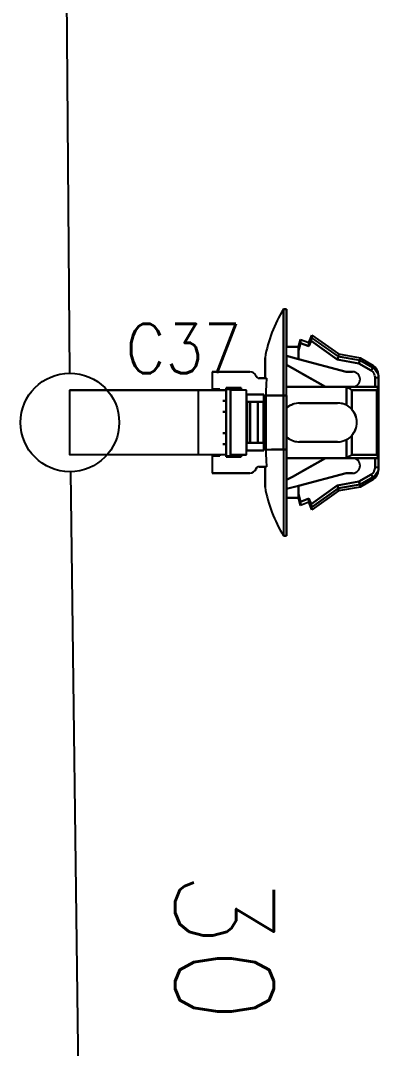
# Model space of a CAD drawing. Header units: inches. Extents: x 47316 to 59086, y 3141 to 11743.
# Drawn here: x 54319.3 to 54337.5, y 8440.7 to 8492.8 of the extents above; entities that cross this region are included whole.
import ezdxf

# ---------------------------------------------------------------- set-up
doc = ezdxf.new("R2010")
doc.units = ezdxf.units.IN
doc.header["$MEASUREMENT"] = 0
doc.styles.get("Standard").update_dxf_attribs({"font": ''})
doc.styles.get('Standard').set_extended_font_data('SimSun')
doc.linetypes.add('_VH_OTCON', pattern='A,0.0001,[7,VeSys.shx,S=0.1,R=0,X=0,Y=0],-0.4,[7,VeSys.shx,S=0.1,R=0,X=0,Y=0],-0.4,["X",Standard,S=1,R=0,X=-0.5,Y=-0.5],-0.0001,[7,VeSys.shx,S=0.1,R=0,X=0,Y=0],-0.4', length=1.2002)

msp = doc.modelspace()

# ---------------------------------------------------------------- linework, layer by layer
at = {"color": 0, "linetype": '_VH_OTCON', "lineweight": -2, "ltscale": 5}
for p, q in [((54321.465, 8519.792), (54321.828, 8474.918)), ((54321.88, 8469.918), (54322.481, 8422.123))]:
    msp.add_line(p, q, dxfattribs=at)
at = {"color": 7, "ltscale": 0.0075}
for p, q in [((54332.667, 8478.165), (54332.831, 8478.165)), ((54332.831, 8478.165), (54332.667, 8478.165)), ((54337.483, 8474.683), (54337.319, 8474.683)), ((54337.483, 8474.683), (54337.319, 8474.683)), ((54329.602, 8473.513), (54329.766, 8473.513)), ((54329.766, 8473.513), (54329.602, 8473.513)), ((54332.831, 8473.786), (54332.667, 8473.786)), ((54332.667, 8473.786), (54332.831, 8473.786)), ((54329.766, 8472.965), (54329.602, 8472.965)), ((54329.602, 8472.965), (54329.766, 8472.965)), ((54329.602, 8471.871), (54329.766, 8471.871)), ((54329.766, 8471.871), (54329.602, 8471.871)), ((54329.766, 8471.324), (54329.602, 8471.324)), ((54329.602, 8471.324), (54329.766, 8471.324)), ((54332.667, 8471.05), (54332.831, 8471.05)), ((54332.831, 8471.05), (54332.667, 8471.05)), ((54337.483, 8470.612), (54337.319, 8470.612)), ((54337.319, 8470.154), (54337.483, 8470.154)), ((54337.319, 8470.154), (54337.483, 8470.154)), ((54332.667, 8466.672), (54332.831, 8466.672)), ((54332.831, 8466.672), (54332.667, 8466.672))]:
    msp.add_line(p, q, dxfattribs=at)
at = {"color": 7, "ltscale": 0.2}
for p, q in [((54332.667, 8478.165), (54332.667, 8473.786)), ((54332.667, 8473.786), (54332.667, 8478.165)), ((54332.831, 8473.786), (54332.831, 8478.165)), ((54332.831, 8473.786), (54332.831, 8478.165)), ((54332.667, 8471.05), (54332.667, 8466.672)), ((54332.667, 8471.05), (54332.667, 8466.672)), ((54332.831, 8471.05), (54332.831, 8466.672)), ((54332.831, 8466.672), (54332.831, 8471.05))]:
    msp.add_line(p, q, dxfattribs=at)
at = {"color": 7, "ltscale": 0.087396}
for p, q in [((54332.831, 8478.165), (54332.831, 8476.251)), ((54332.831, 8478.165), (54332.831, 8476.251)), ((54332.831, 8466.672), (54332.831, 8468.585))]:
    msp.add_line(p, q, dxfattribs=at)
at = {"color": 7, "ltscale": 0.018174}
msp.add_line((54333.433, 8476.249), (54333.542, 8476.632), dxfattribs=at)
at = {"color": 7, "ltscale": 0.000925}
msp.add_line((54333.542, 8476.632), (54333.542, 8476.612), dxfattribs=at)
at = {"color": 7, "ltscale": 0.020195}
for p, q in [((54333.542, 8476.632), (54333.953, 8476.468)), ((54333.542, 8476.447), (54333.953, 8476.283)), ((54333.953, 8476.283), (54333.542, 8476.447)), ((54333.542, 8468.389), (54333.953, 8468.553)), ((54333.953, 8468.553), (54333.542, 8468.389)), ((54333.953, 8468.369), (54333.542, 8468.204))]:
    msp.add_line(p, q, dxfattribs=at)
at = {"color": 7, "ltscale": 0.000912}
for p, q in [((54333.542, 8476.612), (54333.542, 8476.632)), ((54333.953, 8468.369), (54333.953, 8468.389))]:
    msp.add_line(p, q, dxfattribs=at)
at = {"color": 7, "ltscale": 0.002823}
msp.add_line((54333.542, 8476.612), (54333.542, 8476.55), dxfattribs=at)
at = {"color": 7, "ltscale": 0.00282}
for p, q in [((54333.542, 8476.55), (54333.542, 8476.612)), ((54333.953, 8468.389), (54333.953, 8468.45))]:
    msp.add_line(p, q, dxfattribs=at)
at = {"color": 7, "ltscale": 0.004681}
for p, q in [((54333.542, 8476.55), (54333.542, 8476.447)), ((54333.542, 8476.447), (54333.542, 8476.55))]:
    msp.add_line(p, q, dxfattribs=at)
at = {"color": 7, "ltscale": 0.019025}
msp.add_line((54333.953, 8476.468), (54334.117, 8476.851), dxfattribs=at)
at = {"color": 7, "ltscale": 0.013619}
for p, q in [((54333.953, 8476.283), (54334.07, 8476.557)), ((54334.07, 8476.557), (54333.953, 8476.283)), ((54333.953, 8468.553), (54334.07, 8468.279)), ((54334.07, 8468.279), (54333.953, 8468.553))]:
    msp.add_line(p, q, dxfattribs=at)
at = {"color": 7, "ltscale": 0.074459}
for p, q in [((54334.07, 8476.557), (54335.397, 8475.61)), ((54335.397, 8475.61), (54334.07, 8476.557)), ((54334.07, 8468.279), (54335.397, 8469.226)), ((54335.397, 8469.226), (54334.07, 8468.279))]:
    msp.add_line(p, q, dxfattribs=at)
at = {"color": 7, "ltscale": 0.006177}
msp.add_line((54334.117, 8476.716), (54334.117, 8476.851), dxfattribs=at)
at = {"color": 7, "ltscale": 0.006165}
for p, q in [((54334.117, 8476.851), (54334.117, 8476.716)), ((54335.458, 8475.893), (54335.458, 8475.758)), ((54335.458, 8475.893), (54335.458, 8475.758))]:
    msp.add_line(p, q, dxfattribs=at)
at = {"color": 7, "ltscale": 0.075271}
for p, q in [((54334.117, 8476.851), (54335.458, 8475.893)), ((54335.458, 8475.758), (54334.117, 8476.716)), ((54334.117, 8468.12), (54335.458, 8469.078)), ((54335.458, 8469.078), (54334.117, 8468.12)), ((54335.458, 8468.943), (54334.117, 8467.985))]:
    msp.add_line(p, q, dxfattribs=at)
at = {"color": 7, "ltscale": 0.075264}
msp.add_line((54335.458, 8475.758), (54334.117, 8476.716), dxfattribs=at)
at = {"color": 7, "ltscale": 0.027499}
for p, q in [((54333.433, 8476.249), (54332.831, 8476.249)), ((54332.831, 8476.249), (54333.433, 8476.249)), ((54333.433, 8468.587), (54332.831, 8468.587)), ((54332.831, 8468.587), (54333.433, 8468.587))]:
    msp.add_line(p, q, dxfattribs=at)
at = {"color": 7, "ltscale": 0.018199}
for p, q in [((54333.433, 8476.064), (54333.542, 8476.447)), ((54333.542, 8476.447), (54333.433, 8476.064)), ((54333.433, 8468.772), (54333.542, 8468.389)), ((54333.542, 8468.389), (54333.433, 8468.772))]:
    msp.add_line(p, q, dxfattribs=at)
at = {"color": 7, "ltscale": 0.00033}
for p, q in [((54333.433, 8476.242), (54333.433, 8476.249)), ((54333.953, 8476.468), (54333.953, 8476.461)), ((54333.433, 8468.587), (54333.433, 8468.594))]:
    msp.add_line(p, q, dxfattribs=at)
at = {"color": 7, "ltscale": 0.008441}
for p, q in [((54333.433, 8476.249), (54333.433, 8476.064)), ((54333.433, 8476.064), (54333.433, 8476.249)), ((54333.953, 8476.468), (54333.953, 8476.283))]:
    msp.add_line(p, q, dxfattribs=at)
at = {"color": 7, "ltscale": 0.008432}
msp.add_line((54333.433, 8476.065), (54333.433, 8476.249), dxfattribs=at)
at = {"color": 7, "ltscale": 0.000342}
for p, q in [((54333.433, 8476.249), (54333.433, 8476.242)), ((54333.433, 8468.595), (54333.433, 8468.587))]:
    msp.add_line(p, q, dxfattribs=at)
at = {"color": 7, "ltscale": 0.000286}
for p, q in [((54333.435, 8476.248), (54333.433, 8476.242)), ((54333.433, 8476.242), (54333.435, 8476.248))]:
    msp.add_line(p, q, dxfattribs=at)
at = {"color": 7, "ltscale": 0.002209}
msp.add_line((54333.433, 8476.194), (54333.433, 8476.242), dxfattribs=at)
at = {"color": 7, "ltscale": 0.003674}
for p, q in [((54333.433, 8476.242), (54333.433, 8476.161)), ((54333.433, 8468.675), (54333.433, 8468.595))]:
    msp.add_line(p, q, dxfattribs=at)
at = {"color": 7, "ltscale": 0.00434}
msp.add_line((54333.433, 8476.161), (54333.433, 8476.066), dxfattribs=at)
at = {"color": 7, "ltscale": 0.019785}
for p, q in [((54333.433, 8475.631), (54333.433, 8476.064)), ((54333.433, 8476.064), (54333.433, 8475.631)), ((54333.433, 8469.205), (54333.433, 8468.772)), ((54333.433, 8468.772), (54333.433, 8469.205))]:
    msp.add_line(p, q, dxfattribs=at)
at = {"color": 7, "ltscale": 0.000327}
msp.add_line((54333.953, 8476.461), (54333.953, 8476.468), dxfattribs=at)
at = {"color": 7, "ltscale": 0.008429}
for p, q in [((54333.953, 8476.283), (54333.953, 8476.468)), ((54333.542, 8468.389), (54333.542, 8468.204))]:
    msp.add_line(p, q, dxfattribs=at)
at = {"color": 7, "ltscale": 0.001593}
msp.add_line((54333.953, 8476.426), (54333.953, 8476.461), dxfattribs=at)
at = {"color": 7, "ltscale": 0.003809}
msp.add_line((54333.953, 8476.461), (54333.953, 8476.377), dxfattribs=at)
at = {"color": 7, "ltscale": 0.004291}
msp.add_line((54333.953, 8476.377), (54333.953, 8476.283), dxfattribs=at)
at = {"color": 7, "ltscale": 0.047501}
for p, q in [((54331.736, 8474.662), (54331.736, 8475.702)), ((54331.736, 8475.702), (54331.736, 8474.662)), ((54331.736, 8469.134), (54331.736, 8470.174)), ((54331.736, 8470.174), (54331.736, 8469.134))]:
    msp.add_line(p, q, dxfattribs=at)
at = {"color": 7, "ltscale": 0.020602}
for p, q in [((54332.831, 8475.791), (54332.831, 8475.34)), ((54332.831, 8475.791), (54332.831, 8475.34)), ((54332.831, 8469.045), (54332.831, 8469.496))]:
    msp.add_line(p, q, dxfattribs=at)
at = {"color": 7, "ltscale": 0.028456}
for p, q in [((54333.433, 8475.631), (54332.831, 8475.791)), ((54332.831, 8475.791), (54333.433, 8475.631)), ((54333.433, 8469.205), (54332.831, 8469.045)), ((54332.831, 8469.045), (54333.433, 8469.205))]:
    msp.add_line(p, q, dxfattribs=at)
at = {"color": 7, "ltscale": 0.11383}
for p, q in [((54335.841, 8474.99), (54333.433, 8475.631)), ((54333.433, 8475.631), (54335.841, 8474.99)), ((54335.841, 8469.846), (54333.433, 8469.205)), ((54333.433, 8469.205), (54335.841, 8469.846))]:
    msp.add_line(p, q, dxfattribs=at)
at = {"color": 7, "ltscale": 0.004321}
for p, q in [((54335.397, 8475.61), (54335.433, 8475.697)), ((54335.433, 8475.697), (54335.397, 8475.61)), ((54335.433, 8469.139), (54335.397, 8469.226)), ((54335.397, 8469.226), (54335.433, 8469.139))]:
    msp.add_line(p, q, dxfattribs=at)
at = {"color": 7, "ltscale": 0.051095}
for p, q in [((54335.397, 8475.61), (54336.498, 8475.417)), ((54336.498, 8475.417), (54335.397, 8475.61)), ((54335.397, 8469.226), (54336.498, 8469.419)), ((54336.498, 8469.419), (54335.397, 8469.226))]:
    msp.add_line(p, q, dxfattribs=at)
at = {"color": 7, "ltscale": 0.000205}
for p, q in [((54335.433, 8475.697), (54335.435, 8475.701)), ((54335.435, 8475.701), (54335.433, 8475.697)), ((54335.435, 8469.135), (54335.433, 8469.139)), ((54335.433, 8469.139), (54335.435, 8469.135))]:
    msp.add_line(p, q, dxfattribs=at)
at = {"color": 7, "ltscale": 0.002621}
for p, q in [((54335.435, 8475.701), (54335.457, 8475.754)), ((54335.457, 8475.754), (54335.435, 8475.701)), ((54335.457, 8469.082), (54335.435, 8469.135)), ((54335.435, 8469.135), (54335.457, 8469.082))]:
    msp.add_line(p, q, dxfattribs=at)
at = {"color": 7, "ltscale": 0.050773}
for p, q in [((54336.552, 8475.563), (54335.457, 8475.754)), ((54335.457, 8469.082), (54336.552, 8469.274)), ((54336.552, 8469.274), (54335.457, 8469.082))]:
    msp.add_line(p, q, dxfattribs=at)
at = {"color": 7, "ltscale": 0.05076}
for p, q in [((54335.458, 8475.893), (54336.552, 8475.702)), ((54336.552, 8469.135), (54335.458, 8468.943))]:
    msp.add_line(p, q, dxfattribs=at)
at = {"color": 7, "ltscale": 0.050769}
msp.add_line((54336.552, 8475.563), (54335.458, 8475.758), dxfattribs=at)
at = {"color": 7, "ltscale": 0.004276}
for p, q in [((54336.531, 8475.505), (54336.498, 8475.417)), ((54336.498, 8475.417), (54336.53, 8475.505)), ((54336.53, 8469.331), (54336.498, 8469.419)), ((54336.498, 8469.419), (54336.531, 8469.332))]:
    msp.add_line(p, q, dxfattribs=at)
at = {"color": 7, "ltscale": 0.002806}
for p, q in [((54336.53, 8475.505), (54336.552, 8475.563)), ((54336.552, 8469.274), (54336.53, 8469.331))]:
    msp.add_line(p, q, dxfattribs=at)
at = {"color": 7, "ltscale": 0.00266}
for p, q in [((54336.552, 8475.563), (54336.532, 8475.508)), ((54336.532, 8469.329), (54336.552, 8469.274))]:
    msp.add_line(p, q, dxfattribs=at)
at = {"color": 7, "ltscale": 0.006219}
msp.add_line((54336.552, 8475.565), (54336.552, 8475.702), dxfattribs=at)
at = {"color": 7, "ltscale": 0.006223}
for p, q in [((54336.552, 8475.702), (54336.552, 8475.565)), ((54336.552, 8469.135), (54336.552, 8469.271)), ((54336.552, 8469.135), (54336.552, 8469.271))]:
    msp.add_line(p, q, dxfattribs=at)
at = {"color": 7, "ltscale": 0.034946}
for p, q in [((54336.552, 8475.702), (54337.212, 8475.314)), ((54337.212, 8469.523), (54336.552, 8469.135))]:
    msp.add_line(p, q, dxfattribs=at)
at = {"color": 7, "ltscale": 0.000128}
for p, q in [((54336.552, 8475.565), (54336.552, 8475.563)), ((54336.552, 8475.563), (54336.552, 8475.565)), ((54336.552, 8469.274), (54336.552, 8469.271))]:
    msp.add_line(p, q, dxfattribs=at)
at = {"color": 7, "ltscale": 0.034208}
for p, q in [((54337.198, 8475.186), (54336.552, 8475.565)), ((54337.198, 8469.651), (54336.552, 8469.271))]:
    msp.add_line(p, q, dxfattribs=at)
at = {"color": 7, "ltscale": 0.034163}
for p, q in [((54337.198, 8475.186), (54336.552, 8475.563)), ((54336.552, 8469.274), (54337.198, 8469.651))]:
    msp.add_line(p, q, dxfattribs=at)
at = {"color": 7, "ltscale": 0.039999}
for p, q in [((54329.055, 8474.99), (54329.055, 8474.115)), ((54329.055, 8474.99), (54329.055, 8474.115)), ((54329.055, 8470.722), (54329.055, 8469.846)), ((54329.055, 8470.722), (54329.055, 8469.846))]:
    msp.add_line(p, q, dxfattribs=at)
at = {"color": 7, "ltscale": 0.022501}
for p, q in [((54329.055, 8474.99), (54329.547, 8474.99)), ((54329.547, 8474.99), (54329.055, 8474.99)), ((54329.055, 8469.846), (54329.547, 8469.846)), ((54329.055, 8469.846), (54329.547, 8469.846))]:
    msp.add_line(p, q, dxfattribs=at)
at = {"color": 7, "ltscale": 0.064999}
for p, q in [((54329.547, 8474.99), (54330.97, 8474.99)), ((54330.97, 8474.99), (54329.547, 8474.99)), ((54329.547, 8469.846), (54330.97, 8469.846)), ((54329.547, 8469.846), (54330.97, 8469.846))]:
    msp.add_line(p, q, dxfattribs=at)
at = {"color": 7, "ltscale": 0.015215}
msp.add_line((54332.83, 8475.337), (54333.121, 8475.174), dxfattribs=at)
at = {"color": 7, "ltscale": 0.015242}
for p, q in [((54333.121, 8475.173), (54332.831, 8475.337)), ((54332.831, 8469.499), (54333.121, 8469.663))]:
    msp.add_line(p, q, dxfattribs=at)
at = {"color": 7, "ltscale": 0.02701}
msp.add_line((54333.121, 8475.174), (54333.635, 8474.883), dxfattribs=at)
at = {"color": 7, "ltscale": 0.026985}
for p, q in [((54333.635, 8474.883), (54333.121, 8475.173)), ((54333.121, 8469.663), (54333.635, 8469.954))]:
    msp.add_line(p, q, dxfattribs=at)
at = {"color": 7, "ltscale": 0.014999}
for p, q in [((54336.169, 8474.99), (54335.841, 8474.99)), ((54336.169, 8474.99), (54335.841, 8474.99)), ((54335.841, 8474.99), (54336.169, 8474.99)), ((54336.169, 8469.846), (54335.841, 8469.846)), ((54335.841, 8469.846), (54336.169, 8469.846))]:
    msp.add_line(p, q, dxfattribs=at)
at = {"color": 7, "ltscale": 0.0329}
for p, q in [((54336.498, 8475.417), (54337.119, 8475.052)), ((54337.119, 8475.052), (54336.498, 8475.417)), ((54336.498, 8469.419), (54337.119, 8469.784)), ((54337.119, 8469.784), (54336.498, 8469.419))]:
    msp.add_line(p, q, dxfattribs=at)
at = {"color": 7, "ltscale": 0.007092}
for p, q in [((54337.198, 8475.186), (54337.119, 8475.052)), ((54337.119, 8475.052), (54337.198, 8475.186)), ((54337.119, 8469.784), (54337.198, 8469.651)), ((54337.198, 8469.651), (54337.119, 8469.784))]:
    msp.add_line(p, q, dxfattribs=at)
at = {"color": 7, "ltscale": 0.00587}
msp.add_line((54337.213, 8475.313), (54337.198, 8475.186), dxfattribs=at)
at = {"color": 7, "ltscale": 0.005865}
for p, q in [((54337.198, 8475.186), (54337.213, 8475.313)), ((54337.213, 8469.523), (54337.198, 8469.651))]:
    msp.add_line(p, q, dxfattribs=at)
at = {"color": 7, "ltscale": 0.017476}
for p, q in [((54331.435, 8474.662), (54331.817, 8474.662)), ((54331.435, 8470.174), (54331.817, 8470.174))]:
    msp.add_line(p, q, dxfattribs=at)
at = {"color": 7, "ltscale": 0.017471}
for p, q in [((54331.817, 8474.662), (54331.435, 8474.662)), ((54331.817, 8470.174), (54331.435, 8470.174))]:
    msp.add_line(p, q, dxfattribs=at)
at = {"color": 7, "ltscale": 0.00369}
for p, q in [((54331.736, 8474.662), (54331.817, 8474.662)), ((54331.817, 8470.174), (54331.736, 8470.174))]:
    msp.add_line(p, q, dxfattribs=at)
at = {"color": 7, "ltscale": 0.064963}
msp.add_line((54333.563, 8474.924), (54334.801, 8474.224), dxfattribs=at)
at = {"color": 7, "ltscale": 0.061156}
for p, q in [((54334.801, 8474.224), (54333.635, 8474.883)), ((54333.635, 8469.954), (54334.801, 8470.612))]:
    msp.add_line(p, q, dxfattribs=at)
at = {"color": 7, "ltscale": 0.061161}
msp.add_line((54333.635, 8474.883), (54334.801, 8474.224), dxfattribs=at)
at = {"color": 7, "ltscale": 0.020941}
for p, q in [((54337.319, 8474.683), (54337.319, 8474.224)), ((54337.319, 8474.224), (54337.319, 8474.683)), ((54337.483, 8474.683), (54337.483, 8474.224)), ((54337.483, 8474.224), (54337.483, 8474.683)), ((54337.319, 8470.154), (54337.319, 8470.612)), ((54337.319, 8470.612), (54337.319, 8470.154)), ((54337.483, 8470.612), (54337.483, 8470.154)), ((54337.483, 8470.154), (54337.483, 8470.612))]:
    msp.add_line(p, q, dxfattribs=at)
at = {"color": 7, "ltscale": 0.007248}
msp.add_line((54337.483, 8474.683), (54337.483, 8474.841), dxfattribs=at)
at = {"color": 7, "ltscale": 0.001605}
msp.add_line((54337.483, 8474.798), (54337.483, 8474.833), dxfattribs=at)
at = {"color": 7, "ltscale": 0.006183}
msp.add_line((54337.483, 8474.818), (54337.483, 8474.683), dxfattribs=at)
at = {"color": 7, "ltscale": 0.004422}
msp.add_line((54337.483, 8474.683), (54337.483, 8474.78), dxfattribs=at)
at = {"color": 7, "ltscale": 0.012915}
msp.add_line((54337.483, 8474.78), (54337.483, 8474.497), dxfattribs=at)
at = {"color": 7, "ltscale": 0.012512}
for p, q in [((54337.483, 8474.497), (54337.483, 8474.223)), ((54337.483, 8470.613), (54337.483, 8470.339))]:
    msp.add_line(p, q, dxfattribs=at)
at = {"color": 0, "ltscale": 0.378893}
msp.add_line((54328.348, 8474.06), (54321.848, 8474.06), dxfattribs=at)
at = {"color": 0, "ltscale": 0.37888}
msp.add_line((54328.348, 8474.06), (54321.848, 8474.06), dxfattribs=at)
at = {"color": 7, "ltscale": 0.0644}
for p, q in [((54328.348, 8474.06), (54329.758, 8474.06)), ((54329.758, 8474.06), (54328.348, 8474.06)), ((54329.758, 8470.776), (54328.348, 8470.776)), ((54329.758, 8470.776), (54328.348, 8470.776))]:
    msp.add_line(p, q, dxfattribs=at)
at = {"color": 7, "ltscale": 0.0175}
for p, q in [((54329.055, 8474.115), (54329.438, 8474.115)), ((54329.438, 8474.115), (54329.055, 8474.115)), ((54329.055, 8470.722), (54329.438, 8470.722)), ((54329.055, 8470.722), (54329.438, 8470.722)), ((54329.438, 8470.722), (54329.055, 8470.722))]:
    msp.add_line(p, q, dxfattribs=at)
at = {"color": 7, "ltscale": 0.002499}
for p, q in [((54329.055, 8474.115), (54329.055, 8474.06)), ((54329.438, 8474.06), (54329.438, 8474.115)), ((54329.438, 8474.115), (54329.438, 8474.06)), ((54329.766, 8474.169), (54329.766, 8474.115)), ((54329.766, 8474.115), (54329.766, 8474.169)), ((54329.766, 8474.115), (54329.766, 8474.169)), ((54330.478, 8474.06), (54330.478, 8474.115)), ((54330.478, 8474.115), (54330.478, 8474.06)), ((54330.478, 8474.06), (54330.478, 8474.115)), ((54329.055, 8470.776), (54329.055, 8470.722)), ((54329.438, 8470.722), (54329.438, 8470.776)), ((54329.438, 8470.776), (54329.438, 8470.722)), ((54330.478, 8470.722), (54330.478, 8470.776)), ((54330.478, 8470.776), (54330.478, 8470.722)), ((54330.478, 8470.722), (54330.478, 8470.776)), ((54329.766, 8470.667), (54329.766, 8470.722)), ((54329.766, 8470.667), (54329.766, 8470.722))]:
    msp.add_line(p, q, dxfattribs=at)
at = {"color": 7, "ltscale": 2.6e-05}
for p, q in [((54329.055, 8474.115), (54329.055, 8474.115)), ((54329.055, 8470.722), (54329.055, 8470.722))]:
    msp.add_line(p, q, dxfattribs=at)
at = {"color": 7, "ltscale": 0.035001}
for p, q in [((54330.532, 8474.169), (54329.766, 8474.169)), ((54330.532, 8474.169), (54329.766, 8474.169)), ((54329.766, 8474.169), (54330.532, 8474.169)), ((54332.831, 8471.05), (54332.065, 8471.05)), ((54332.831, 8471.05), (54332.065, 8471.05)), ((54329.766, 8470.667), (54330.532, 8470.667)), ((54330.532, 8470.667), (54329.766, 8470.667))]:
    msp.add_line(p, q, dxfattribs=at)
at = {"color": 7, "ltscale": 0.032501}
for p, q in [((54329.766, 8474.115), (54330.478, 8474.115)), ((54330.478, 8474.115), (54329.766, 8474.115)), ((54329.766, 8470.722), (54330.478, 8470.722)), ((54329.766, 8470.722), (54330.478, 8470.722))]:
    msp.add_line(p, q, dxfattribs=at)
at = {"color": 7, "ltscale": 0.154999}
for p, q in [((54329.766, 8470.722), (54329.766, 8474.115)), ((54329.766, 8474.115), (54329.766, 8470.722))]:
    msp.add_line(p, q, dxfattribs=at)
at = {"color": 7, "ltscale": 0.0375}
for p, q in [((54330.806, 8474.06), (54329.985, 8474.06)), ((54330.806, 8474.06), (54329.985, 8474.06)), ((54329.985, 8470.776), (54330.806, 8470.776)), ((54330.806, 8470.776), (54329.985, 8470.776))]:
    msp.add_line(p, q, dxfattribs=at)
at = {"color": 7, "ltscale": 0.15}
for p, q in [((54329.985, 8474.06), (54329.985, 8470.776)), ((54329.985, 8470.776), (54329.985, 8474.06)), ((54330.806, 8470.776), (54330.806, 8474.06)), ((54330.806, 8470.776), (54330.806, 8474.06)), ((54337.4, 8474.06), (54337.4, 8470.776)), ((54337.4, 8470.776), (54337.4, 8474.06))]:
    msp.add_line(p, q, dxfattribs=at)
at = {"color": 7, "ltscale": 0.004999}
for p, q in [((54330.532, 8474.06), (54330.532, 8474.169)), ((54330.532, 8474.169), (54330.532, 8474.06)), ((54330.532, 8470.667), (54330.532, 8470.776)), ((54330.532, 8470.776), (54330.532, 8470.667))]:
    msp.add_line(p, q, dxfattribs=at)
at = {"color": 7, "ltscale": 0.089999}
for p, q in [((54334.801, 8474.224), (54332.831, 8474.224)), ((54332.831, 8474.224), (54334.801, 8474.224)), ((54332.831, 8470.612), (54334.801, 8470.612)), ((54334.801, 8470.612), (54332.831, 8470.612))]:
    msp.add_line(p, q, dxfattribs=at)
at = {"color": 7, "ltscale": 0.039936}
for p, q in [((54335.675, 8474.224), (54334.801, 8474.224)), ((54334.801, 8474.224), (54335.675, 8474.224)), ((54334.801, 8470.612), (54335.675, 8470.612)), ((54335.675, 8470.612), (54334.801, 8470.612))]:
    msp.add_line(p, q, dxfattribs=at)
at = {"color": 7, "ltscale": 0.082565}
for p, q in [((54335.675, 8474.224), (54337.483, 8474.224)), ((54337.483, 8474.224), (54335.675, 8474.224)), ((54337.483, 8470.612), (54335.675, 8470.612)), ((54335.675, 8470.612), (54337.483, 8470.612))]:
    msp.add_line(p, q, dxfattribs=at)
at = {"color": 7, "ltscale": 0.041339}
for p, q in [((54335.859, 8473.291), (54335.859, 8474.196)), ((54335.859, 8474.196), (54335.859, 8473.291)), ((54335.859, 8470.64), (54335.859, 8471.545)), ((54335.859, 8471.545), (54335.859, 8470.64))]:
    msp.add_line(p, q, dxfattribs=at)
at = {"color": 7, "ltscale": 0.002635}
for p, q in [((54335.859, 8474.196), (54335.913, 8474.176)), ((54335.913, 8470.66), (54335.859, 8470.64))]:
    msp.add_line(p, q, dxfattribs=at)
at = {"color": 7, "ltscale": 0.002634}
for p, q in [((54335.913, 8474.176), (54335.859, 8474.196)), ((54335.859, 8470.64), (54335.913, 8470.66))]:
    msp.add_line(p, q, dxfattribs=at)
at = {"color": 7, "ltscale": 0.057954}
for p, q in [((54337.4, 8474.06), (54336.132, 8474.06)), ((54336.132, 8474.06), (54337.4, 8474.06)), ((54336.132, 8470.776), (54337.4, 8470.776)), ((54337.4, 8470.776), (54336.132, 8470.776))]:
    msp.add_line(p, q, dxfattribs=at)
at = {"color": 7, "ltscale": 0.044711}
for p, q in [((54336.132, 8474.06), (54336.132, 8473.081)), ((54336.132, 8473.081), (54336.132, 8474.06)), ((54336.132, 8471.755), (54336.132, 8470.776)), ((54336.132, 8470.776), (54336.132, 8471.755))]:
    msp.add_line(p, q, dxfattribs=at)
at = {"color": 7, "ltscale": 0.000399}
msp.add_line((54337.482, 8474.196), (54337.483, 8474.205), dxfattribs=at)
at = {"color": 7, "ltscale": 0.000995}
for p, q in [((54337.483, 8474.224), (54337.483, 8474.202)), ((54337.483, 8474.202), (54337.483, 8474.224)), ((54337.483, 8470.634), (54337.483, 8470.612)), ((54337.483, 8470.612), (54337.483, 8470.634))]:
    msp.add_line(p, q, dxfattribs=at)
at = {"color": 7, "ltscale": 0.163214}
msp.add_line((54337.483, 8474.205), (54337.483, 8470.632), dxfattribs=at)
at = {"color": 7, "ltscale": 0.163013}
msp.add_line((54337.483, 8470.634), (54337.483, 8474.202), dxfattribs=at)
at = {"color": 7, "ltscale": 0.000368}
msp.add_line((54329.758, 8473.513), (54329.766, 8473.513), dxfattribs=at)
at = {"color": 7, "ltscale": 0.025}
for p, q in [((54329.758, 8473.513), (54329.758, 8472.965)), ((54329.758, 8473.513), (54329.758, 8472.965)), ((54329.758, 8471.871), (54329.758, 8471.324)), ((54329.758, 8471.871), (54329.758, 8471.324)), ((54329.766, 8471.871), (54329.766, 8471.324)), ((54329.602, 8469.846), (54329.055, 8469.846))]:
    msp.add_line(p, q, dxfattribs=at)
at = {"color": 7, "ltscale": 0.023056}
msp.add_line((54329.766, 8473.47), (54329.766, 8472.965), dxfattribs=at)
at = {"color": 7, "ltscale": 0.040002}
for p, q in [((54331.682, 8473.841), (54330.806, 8473.841)), ((54331.682, 8473.841), (54330.806, 8473.841)), ((54330.806, 8473.841), (54331.682, 8473.841)), ((54330.806, 8470.995), (54331.682, 8470.995)), ((54331.682, 8470.995), (54330.806, 8470.995))]:
    msp.add_line(p, q, dxfattribs=at)
at = {"color": 7, "ltscale": 0.017502}
for p, q in [((54330.806, 8473.841), (54330.806, 8473.458)), ((54330.806, 8471.378), (54330.806, 8470.995))]:
    msp.add_line(p, q, dxfattribs=at)
at = {"color": 7, "ltscale": 0.00087}
for p, q in [((54330.825, 8473.458), (54330.806, 8473.458)), ((54330.806, 8473.458), (54330.825, 8473.458)), ((54330.825, 8471.378), (54330.806, 8471.378)), ((54330.806, 8471.378), (54330.825, 8471.378))]:
    msp.add_line(p, q, dxfattribs=at)
at = {"color": 7, "ltscale": 0.095001}
for p, q in [((54330.825, 8471.378), (54330.825, 8473.458)), ((54330.825, 8473.458), (54330.825, 8471.378)), ((54330.988, 8471.378), (54330.988, 8473.458)), ((54330.988, 8473.458), (54330.988, 8471.378)), ((54331.378, 8473.458), (54331.378, 8471.378)), ((54331.378, 8471.378), (54331.378, 8473.458)), ((54331.65, 8473.458), (54331.65, 8471.378))]:
    msp.add_line(p, q, dxfattribs=at)
at = {"color": 7, "ltscale": 0.007443}
for p, q in [((54330.988, 8473.458), (54330.825, 8473.458)), ((54330.825, 8473.458), (54330.988, 8473.458)), ((54330.988, 8471.378), (54330.825, 8471.378)), ((54330.825, 8471.378), (54330.988, 8471.378))]:
    msp.add_line(p, q, dxfattribs=at)
at = {"color": 7, "ltscale": 0.017839}
for p, q in [((54331.378, 8473.458), (54330.988, 8473.458)), ((54330.988, 8473.458), (54331.378, 8473.458)), ((54331.378, 8471.378), (54330.988, 8471.378)), ((54330.988, 8471.378), (54331.378, 8471.378))]:
    msp.add_line(p, q, dxfattribs=at)
at = {"color": 7, "ltscale": 0.012407}
for p, q in [((54331.65, 8473.458), (54331.378, 8473.458)), ((54331.65, 8471.378), (54331.378, 8471.378))]:
    msp.add_line(p, q, dxfattribs=at)
at = {"color": 7, "ltscale": 0.013841}
for p, q in [((54331.378, 8473.458), (54331.681, 8473.458)), ((54331.681, 8471.378), (54331.378, 8471.378))]:
    msp.add_line(p, q, dxfattribs=at)
at = {"color": 7, "ltscale": 0.001447}
msp.add_line((54331.65, 8473.458), (54331.682, 8473.458), dxfattribs=at)
at = {"color": 7, "ltscale": 0.129999}
for p, q in [((54331.682, 8470.995), (54331.682, 8473.841)), ((54331.682, 8473.841), (54331.682, 8470.995))]:
    msp.add_line(p, q, dxfattribs=at)
at = {"color": 7, "ltscale": 0.040569}
for p, q in [((54332.667, 8473.786), (54331.779, 8473.786)), ((54331.779, 8471.05), (54332.667, 8471.05))]:
    msp.add_line(p, q, dxfattribs=at)
at = {"color": 7, "ltscale": 0.125}
for p, q in [((54331.779, 8473.786), (54331.779, 8471.05)), ((54331.779, 8471.05), (54331.779, 8473.786)), ((54332.667, 8473.786), (54332.667, 8471.05)), ((54332.667, 8471.05), (54332.667, 8473.786)), ((54332.831, 8473.786), (54332.831, 8471.05)), ((54332.831, 8471.05), (54332.831, 8473.786))]:
    msp.add_line(p, q, dxfattribs=at)
at = {"color": 7, "ltscale": 0.040567}
for p, q in [((54331.779, 8473.786), (54332.667, 8473.786)), ((54331.779, 8471.05), (54332.667, 8471.05))]:
    msp.add_line(p, q, dxfattribs=at)
at = {"color": 7, "ltscale": 0.02751}
msp.add_line((54332.667, 8473.786), (54332.065, 8473.786), dxfattribs=at)
msp.add_line((54332.667, 8473.786), (54332.065, 8473.786), dxfattribs=at)
at = {"color": 7, "ltscale": 0.0875}
for p, q in [((54333.488, 8473.403), (54335.403, 8473.403)), ((54335.403, 8473.403), (54333.488, 8473.403)), ((54335.403, 8473.403), (54333.488, 8473.403)), ((54335.403, 8471.433), (54333.488, 8471.433)), ((54333.488, 8471.433), (54335.403, 8471.433)), ((54332.831, 8468.587), (54332.831, 8466.672))]:
    msp.add_line(p, q, dxfattribs=at)
at = {"color": 7, "ltscale": 0.000598}
msp.add_line((54336.132, 8473.081), (54336.123, 8473.091), dxfattribs=at)
at = {"color": 7, "ltscale": 0.000322}
msp.add_line((54329.766, 8471.871), (54329.759, 8471.871), dxfattribs=at)
at = {"color": 7, "ltscale": 0.023952}
msp.add_line((54331.33, 8471.378), (54330.806, 8471.378), dxfattribs=at)
at = {"color": 7, "ltscale": 0.014789}
msp.add_line((54331.358, 8471.378), (54331.682, 8471.378), dxfattribs=at)
at = {"color": 7, "ltscale": 0.001863}
msp.add_line((54336.105, 8471.726), (54336.133, 8471.756), dxfattribs=at)
at = {"color": 7, "ltscale": 0.000505}
msp.add_line((54336.132, 8471.755), (54336.124, 8471.747), dxfattribs=at)
at = {"color": 7, "ltscale": 0.108633}
msp.add_line((54329.055, 8470.776), (54326.676, 8470.776), dxfattribs=at)
at = {"color": 7, "ltscale": 0.098454}
msp.add_line((54329.055, 8470.776), (54326.899, 8470.776), dxfattribs=at)
at = {"color": 7, "ltscale": 0.057913}
msp.add_line((54329.055, 8470.776), (54327.787, 8470.776), dxfattribs=at)
at = {"color": 7, "ltscale": 0.002502}
msp.add_line((54330.532, 8470.776), (54330.478, 8470.776), dxfattribs=at)
at = {"color": 7, "ltscale": 0.021939}
msp.add_line((54329.766, 8470.722), (54330.246, 8470.722), dxfattribs=at)
at = {"color": 7, "ltscale": 0.000629}
msp.add_line((54329.766, 8470.681), (54329.766, 8470.667), dxfattribs=at)
at = {"color": 7, "ltscale": 0.010562}
msp.add_line((54330.478, 8470.722), (54330.246, 8470.722), dxfattribs=at)
at = {"color": 7, "ltscale": 0.065039}
msp.add_line((54334.801, 8470.612), (54333.561, 8469.912), dxfattribs=at)
at = {"color": 7, "ltscale": 0.06116}
msp.add_line((54334.801, 8470.612), (54333.635, 8469.954), dxfattribs=at)
at = {"color": 7, "ltscale": 0.040697}
msp.add_line((54334.597, 8470.612), (54333.707, 8470.612), dxfattribs=at)
at = {"color": 7, "ltscale": 0.040701}
msp.add_line((54333.707, 8470.612), (54334.598, 8470.612), dxfattribs=at)
at = {"color": 7, "ltscale": 0.048712}
msp.add_line((54335.868, 8470.612), (54334.801, 8470.612), dxfattribs=at)
at = {"color": 7, "ltscale": 0.008279}
msp.add_line((54336.049, 8470.612), (54335.868, 8470.612), dxfattribs=at)
at = {"color": 7, "ltscale": 0.005516}
msp.add_line((54336.17, 8470.612), (54336.049, 8470.612), dxfattribs=at)
at = {"color": 7, "ltscale": 0.052501}
msp.add_line((54337.319, 8470.612), (54336.169, 8470.612), dxfattribs=at)
at = {"color": 7, "ltscale": 0.015717}
msp.add_line((54337.483, 8469.995), (54337.483, 8470.339), dxfattribs=at)
at = {"color": 7, "ltscale": 0.015729}
msp.add_line((54337.483, 8470.339), (54337.483, 8469.995), dxfattribs=at)
at = {"color": 7, "ltscale": 0.0625}
msp.add_line((54330.97, 8469.846), (54329.602, 8469.846), dxfattribs=at)
at = {"color": 7, "ltscale": 0.013786}
msp.add_line((54331.736, 8470.174), (54331.435, 8470.174), dxfattribs=at)
at = {"color": 7, "ltscale": 0.02697}
msp.add_line((54333.635, 8469.954), (54333.121, 8469.663), dxfattribs=at)
at = {"color": 7, "ltscale": 0.015289}
msp.add_line((54333.121, 8469.663), (54332.83, 8469.499), dxfattribs=at)
at = {"color": 7, "ltscale": 0.020749}
msp.add_line((54332.831, 8469.499), (54332.831, 8469.045), dxfattribs=at)
at = {"color": 7, "ltscale": 0.005864}
msp.add_line((54337.213, 8469.523), (54337.198, 8469.651), dxfattribs=at)
at = {"color": 7, "ltscale": 0.006299}
msp.add_line((54333.433, 8468.772), (54333.433, 8468.634), dxfattribs=at)
at = {"color": 7, "ltscale": 0.006305}
msp.add_line((54333.433, 8468.634), (54333.433, 8468.772), dxfattribs=at)
at = {"color": 7, "ltscale": 0.00329}
msp.add_line((54333.433, 8468.747), (54333.433, 8468.675), dxfattribs=at)
at = {"color": 7, "ltscale": 0.006641}
msp.add_line((54333.433, 8468.587), (54333.433, 8468.733), dxfattribs=at)
at = {"color": 7, "ltscale": 0.006168}
for p, q in [((54335.458, 8469.078), (54335.458, 8468.943)), ((54335.458, 8468.943), (54335.458, 8469.078))]:
    msp.add_line(p, q, dxfattribs=at)
at = {"color": 7, "ltscale": 0.001825}
msp.add_line((54333.433, 8468.594), (54333.433, 8468.634), dxfattribs=at)
at = {"color": 7, "ltscale": 0.002142}
msp.add_line((54333.433, 8468.634), (54333.433, 8468.587), dxfattribs=at)
at = {"color": 7, "ltscale": 0.002136}
msp.add_line((54333.433, 8468.587), (54333.433, 8468.634), dxfattribs=at)
at = {"color": 7, "ltscale": 0.018183}
msp.add_line((54333.542, 8468.204), (54333.433, 8468.587), dxfattribs=at)
at = {"color": 7, "ltscale": 0.008438}
msp.add_line((54333.542, 8468.204), (54333.542, 8468.389), dxfattribs=at)
at = {"color": 7, "ltscale": 0.002185}
msp.add_line((54333.542, 8468.295), (54333.542, 8468.247), dxfattribs=at)
at = {"color": 7, "ltscale": 0.004715}
msp.add_line((54333.953, 8468.553), (54333.953, 8468.45), dxfattribs=at)
at = {"color": 7, "ltscale": 0.004687}
msp.add_line((54333.953, 8468.45), (54333.953, 8468.553), dxfattribs=at)
at = {"color": 7, "ltscale": 0.002832}
msp.add_line((54333.953, 8468.45), (54333.953, 8468.388), dxfattribs=at)
at = {"color": 7, "ltscale": 0.002869}
msp.add_line((54333.953, 8468.439), (54333.953, 8468.376), dxfattribs=at)
at = {"color": 7, "ltscale": 0.002856}
msp.add_line((54333.953, 8468.375), (54333.953, 8468.438), dxfattribs=at)
at = {"color": 7, "ltscale": 0.0009}
msp.add_line((54333.953, 8468.388), (54333.953, 8468.368), dxfattribs=at)
at = {"color": 7, "ltscale": 0.019}
msp.add_line((54334.117, 8467.986), (54333.953, 8468.368), dxfattribs=at)
at = {"color": 7, "ltscale": 0.005249}
msp.add_line((54334.117, 8468.007), (54334.117, 8468.121), dxfattribs=at)
at = {"color": 7, "ltscale": 0.005222}
msp.add_line((54334.117, 8468.006), (54334.117, 8468.12), dxfattribs=at)
at = {"color": 7, "ltscale": 0.000916}
msp.add_line((54334.117, 8467.987), (54334.117, 8468.007), dxfattribs=at)
at = {"color": 7, "ltscale": 0.000903}
msp.add_line((54334.117, 8467.986), (54334.117, 8468.006), dxfattribs=at)
at = {"color": 7, "ltscale": 4.9e-05}
msp.add_line((54334.117, 8467.985), (54334.117, 8467.987), dxfattribs=at)
at = {"color": 7, "ltscale": 4.3e-05}
msp.add_line((54334.117, 8467.985), (54334.117, 8467.986), dxfattribs=at)
at = {"color": 7}
for points in [[(54337.198, 8475.186), (54337.317, 8475.093), (54337.406, 8474.972), (54337.463, 8474.832), (54337.483, 8474.683)], [(54337.198, 8475.186), (54337.297, 8475.113), (54337.378, 8475.02), (54337.447, 8474.886), (54337.483, 8474.683)], [(54336.132, 8473.081), (54336.271, 8472.885), (54336.322, 8472.774)], [(54336.322, 8472.063), (54336.271, 8471.951), (54336.132, 8471.755)], [(54337.483, 8470.154), (54337.463, 8470.003), (54337.406, 8469.863), (54337.316, 8469.743), (54337.198, 8469.651)], [(54337.483, 8470.154), (54337.464, 8470.006), (54337.409, 8469.867), (54337.339, 8469.767), (54337.198, 8469.651)]]:
    msp.add_lwpolyline(points, dxfattribs=at)
at = {"color": 0}
msp.add_lwpolyline([(54328.348, 8474.06), (54328.348, 8470.776), (54321.848, 8470.776), (54321.848, 8474.06)], close=True, dxfattribs=at)
at = {"color": 0, "linetype": 'Continuous', "lineweight": -2}
msp.add_circle((54321.848, 8472.418), 2.5, dxfattribs=at)
at = {"color": 7}
for centre, radius, start, end in [((54338.762, 8474.455), 7.135, 148.6734, 169.9357), ((54338.762, 8474.455), 7.135, 148.6734, 169.9357), ((54333.313, 8476.886), 0.825, 336.5546, 343.5173), ((54333.276, 8476.899), 0.865, 336.715, 343.359), ((54333.854, 8476.736), 0.264, 341.3817, 355.6108), ((54333.85, 8476.737), 0.268, 341.5222, 355.5584), ((54330.97, 8474.662), 0.328, 19.4712, 90), ((54330.97, 8474.662), 0.328, 19.4707, 90.0006), ((54336.169, 8474.607), 0.383, 270.0245, 89.9755), ((54336.169, 8474.607), 0.383, 270.0079, 89.9921), ((54336.925, 8474.723), 0.382, 43.0347, 59.4711), ((54336.806, 8474.568), 0.576, 46.2971, 57.0928), ((54336.905, 8474.704), 0.409, 27.6521, 43.0236), ((54336.929, 8474.723), 0.38, 26.8107, 43.3936), ((54336.924, 8474.835), 0.559, 0.6574, 58.8475), ((54331.435, 8474.826), 0.164, 199.4907, 269.9809), ((54331.435, 8474.827), 0.165, 199.5431, 227.7308), ((54331.435, 8474.828), 0.166, 199.7868, 269.6844), ((54341.336, 8473.813), 9.557, 174.902, 177.5344), ((54344.358, 8473.603), 12.585, 175.1752, 177.1742), ((54336.878, 8474.691), 0.44, 13.3041, 27.6201), ((54336.9, 8474.697), 0.417, 13.2388, 28.1605), ((54336.851, 8474.684), 0.467, 359.877, 13.354), ((54336.63, 8474.661), 0.688, 1.791, 10.9305), ((54341.828, 8473.787), 10.049, 177.5107, 180.0063), ((54344.619, 8473.738), 12.841, 177.8296, 179.7826), ((54335.676, 8473.606), 0.619, 72.7481, 90.0379), ((54335.681, 8473.635), 0.589, 72.3665, 90.5393), ((54335.472, 8473.113), 1.151, 62.6577, 67.4331), ((54335.468, 8473.103), 1.162, 62.7219, 67.4536), ((54335.183, 8472.566), 1.77, 57.6022, 62.5141), ((54335.199, 8472.593), 1.738, 57.5519, 62.4578), ((54336.99, 8474.426), 0.55, 318.2977, 328.9488), ((54336.976, 8474.436), 0.567, 318.4937, 328.8197), ((54337.268, 8474.257), 0.224, 329.2021, 338.8182), ((54337.269, 8474.256), 0.223, 329.3169, 338.9701), ((54337.404, 8474.206), 0.0794, 337.7787, 357.3333), ((54337.403, 8474.206), 0.0799, 337.7277, 357.123), ((54333.493, 8472.404), 1, 90.3271, 131.5148), ((54333.487, 8472.419), 0.985, 89.9744, 131.8082), ((54335.403, 8472.418), 0.985, 62.4207, 89.9996), ((54335.403, 8472.418), 0.985, 75.5164, 89.9998), ((54335.402, 8472.411), 0.992, 75.3918, 89.9518), ((54335.402, 8472.411), 0.993, 74.7319, 89.944), ((54335.399, 8472.41), 0.993, 62.3971, 89.7505), ((54333.486, 8472.42), 0.983, 107.7035, 131.8454), ((54335.4, 8472.414), 0.99, 52.6881, 62.3734), ((54335.401, 8472.408), 0.995, 52.952, 62.5749), ((54335.403, 8472.417), 0.986, 42.3338, 52.703), ((54335.429, 8472.444), 0.949, 42.1985, 52.9728), ((54335.391, 8472.414), 0.997, 21.0984, 41.9992), ((54335.401, 8472.417), 0.987, 15.003, 24.1628), ((54335.403, 8472.418), 0.985, 16.5108, 23.4668), ((54335.403, 8472.415), 0.985, 0.212, 21.3542), ((54335.403, 8472.422), 0.985, 338.6458, 359.788), ((54335.388, 8472.417), 1, 0.066, 20.9012), ((54335.388, 8472.419), 1, 339.1009, 359.9344), ((54335.391, 8472.422), 0.997, 317.9955, 338.9005), ((54335.402, 8472.419), 0.986, 330.0689, 343.5652), ((54333.487, 8472.417), 0.984, 228.1813, 270.0244), ((54333.493, 8472.432), 1, 228.4852, 269.6729), ((54333.489, 8472.424), 0.991, 252.0866, 269.9516), ((54335.399, 8472.426), 0.993, 270.2495, 297.6029), ((54335.403, 8472.418), 0.985, 270.0004, 297.5793), ((54335.402, 8472.425), 0.992, 270.0488, 284.3908), ((54335.401, 8472.429), 0.995, 297.4251, 307.048), ((54335.4, 8472.422), 0.99, 297.6266, 307.3119), ((54335.429, 8472.392), 0.949, 307.0272, 317.8015), ((54335.403, 8472.419), 0.986, 307.297, 317.6662), ((54344.619, 8471.099), 12.841, 180.2174, 182.1704), ((54341.829, 8471.049), 10.05, 179.9939, 182.4892), ((54344.619, 8471.099), 12.841, 180.2174, 182.1704), ((54335.183, 8472.271), 1.77, 297.4856, 302.3982), ((54335.199, 8472.243), 1.738, 297.542, 302.4484), ((54336.991, 8470.411), 0.548, 31.0217, 41.6949), ((54336.977, 8470.401), 0.566, 31.1911, 41.5329), ((54341.335, 8471.023), 9.556, 182.4655, 185.0982), ((54344.358, 8471.233), 12.585, 182.8258, 184.8248), ((54335.676, 8471.231), 0.619, 269.9621, 287.2519), ((54335.681, 8471.201), 0.589, 269.457, 287.6365), ((54335.468, 8471.734), 1.162, 292.5469, 297.2773), ((54335.471, 8471.723), 1.151, 292.5671, 297.342), ((54336.169, 8470.229), 0.383, 270.0079, 89.9921), ((54336.169, 8470.229), 0.383, 270.0245, 89.9755), ((54337.268, 8470.579), 0.224, 21.1833, 30.7947), ((54337.269, 8470.58), 0.223, 21.0314, 30.6778), ((54337.403, 8470.627), 0.0802, 3.4236, 24.5804), ((54337.402, 8470.626), 0.081, 3.684, 24.5891), ((54337.404, 8470.63), 0.0794, 2.667, 22.2233), ((54337.403, 8470.63), 0.0799, 2.8797, 22.2757), ((54330.97, 8470.174), 0.328, 269.9994, 340.5293), ((54330.97, 8470.174), 0.328, 270, 340.5288), ((54330.97, 8470.174), 0.328, 269.9995, 340.5294), ((54331.435, 8470.009), 0.166, 90.3156, 160.2132), ((54331.435, 8470.01), 0.164, 90.0195, 160.5097), ((54331.436, 8470.009), 0.166, 147.0425, 160.4553), ((54336.925, 8470.114), 0.382, 300.5337, 317.0049), ((54336.805, 8470.269), 0.577, 302.9454, 313.7059), ((54336.928, 8470.114), 0.381, 316.6533, 333.1845), ((54336.905, 8470.132), 0.409, 317.0192, 332.3839), ((54336.924, 8470.001), 0.559, 301.1509, 359.3427), ((54336.878, 8470.146), 0.44, 332.4141, 346.7359), ((54336.901, 8470.139), 0.416, 331.8404, 346.7535), ((54336.631, 8470.175), 0.688, 349.1161, 358.2318), ((54336.851, 8470.153), 0.468, 346.6879, 0.119), ((54338.762, 8470.381), 7.135, 190.0643, 211.3266), ((54333.276, 8467.937), 0.865, 16.6343, 23.2836), ((54333.315, 8467.951), 0.823, 16.458, 23.4523), ((54333.851, 8468.1), 0.267, 4.42, 18.4837), ((54333.853, 8468.1), 0.265, 4.518, 18.631)]:
    msp.add_arc(centre, radius, start, end, dxfattribs=at)

# ---------------------------------------------------------------- texts
at = {"color": 21, "linetype": 'Continuous', "lineweight": 15, "insert": (54324.67, 8477.418), "char_height": 2.5, "width": 6.53571, "attachment_point": 1}
msp.add_mtext('\\Fromans.shx;\\W0.9000000000;\\T1.0000000000;\\o\\lC37', dxfattribs=at)
at = {"color": 7, "linetype": '_VH_OTCON', "lineweight": 18, "ltscale": 5, "insert": (54332.18, 8449.663), "char_height": 5, "width": 8.57143, "attachment_point": 1, "rotation": 270}
msp.add_mtext('\\Fromans.shx;\\W0.9000000000;\\T1.0000000000;\\o\\l30', dxfattribs=at)

doc.saveas('drawing.dxf')
